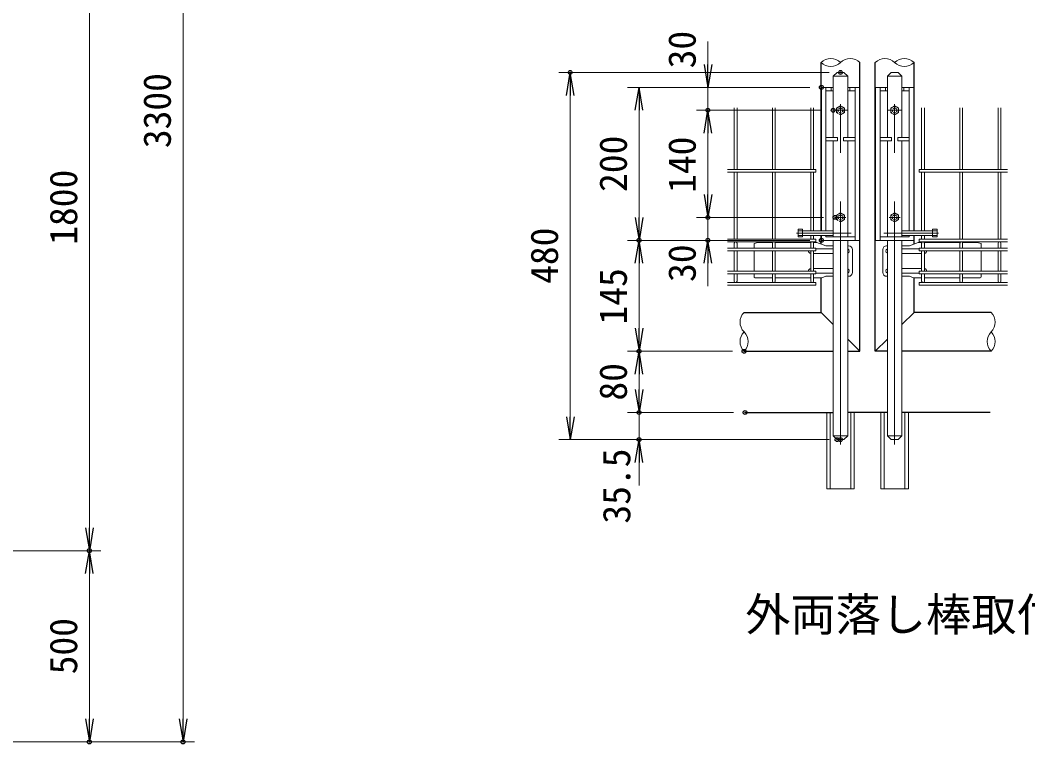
# Model space of a CAD drawing. Units: millimetres, scale not verified, with parts at other scales. Extents: x -6300 to 6300, y -4455 to 4455.
# Drawn here: x 1570 to 4205, y -2286 to -394 of the extents above; entities that cross this region are included whole.
import ezdxf
from ezdxf.enums import TextEntityAlignment as Align

# ---------------------------------------------------------------- set-up
doc = ezdxf.new("R2010")
doc.units = ezdxf.units.MM
doc.header["$LTSCALE"] = 20
doc.header["$PDMODE"] = 32
doc.header["$PDSIZE"] = 10
doc.linetypes.add('USER1', pattern=[50.8, 31.75, -6.35, 6.35, -6.35])
doc.linetypes.add('USER4', pattern=[0.375, 0.25, -0.125])
for name, color, linetype, lineweight in [('0-2_D-STR1', 1, 'Continuous', 25), ('0-3_D-STR3', 3, 'Continuous', 13), ('0-4_D-BMK', 2, 'USER1', 13), ('0-5_D-BGD', 7, 'Continuous', 25), ('0-6_D-STR-DIM', 7, 'Continuous', 13), ('0-8_Defpoints', 8, 'Continuous', 25), ('0-A_D-TTL-TXT', 7, 'Continuous', 25), ('0-B_D-STR2', 7, 'Continuous', 13)]:
    doc.layers.add(name, color=color, linetype=linetype, lineweight=lineweight)
doc.layers.add('0-7_0', color=7, linetype='Continuous')
doc.styles.add('ＭＳ ゴシック', font='')
doc.styles.get('ＭＳ ゴシック').set_extended_font_data('MS Gothic')

# ---------------------------------------------------------------- blocks, each defined once
blk = doc.blocks.new('_Open')
at = {"layer": '0-7_0'}
blk.add_line((-20, 3.333), (0, 0), dxfattribs=at)
blk.add_lwpolyline([(-20, -3.333), (0, 0), (-20, 0)], dxfattribs=at)

msp = doc.modelspace()

# ---------------------------------------------------------------- linework, layer by layer
at = {"layer": '0-2_D-STR1'}
for p, q in [((3664.41, -944.23), (3664.41, -504.16)), ((3907.61, -944.23), (3907.61, -504.16)), ((3664.41, -979.04), (3664.41, -956.23)), ((3907.61, -979.04), (3907.61, -956.23)), ((3664.41, -1157.63), (3664.41, -1066.86)), ((3907.61, -1157.63), (3907.61, -1066.86)), ((3463.01, -1157.63), (3664.41, -1157.63)), ((3664.41, -1157.63), (3696.21, -1189.43)), ((3907.61, -1157.63), (3875.81, -1189.43)), ((4109.02, -1157.63), (3907.61, -1157.63)), ((3734.21, -1227.43), (3766.01, -1259.23)), ((3837.81, -1227.43), (3806.01, -1259.23)), ((3463.01, -1259.23), (3696.21, -1259.23)), ((4109.02, -1259.23), (3875.81, -1259.23))]:
    msp.add_line(p, q, dxfattribs=at)
for points in [[(3734.21, -1259.23), (3766.01, -1259.23), (3766.01, -504.16)], [(3837.81, -1259.23), (3806.01, -1259.23), (3806.01, -504.16)]]:
    msp.add_lwpolyline(points, dxfattribs=at)
at = {"layer": '0-3_D-STR3'}
for p, q in [((3706.21, -530.23), (3696.21, -540.23)), ((3696.21, -540.23), (3696.21, -700.23)), ((3734.21, -540.23), (3696.21, -540.23)), ((3724.21, -530.23), (3706.21, -530.23)), ((3724.21, -530.23), (3734.21, -540.23)), ((3734.21, -540.23), (3734.21, -700.23)), ((3847.81, -530.23), (3837.81, -540.23)), ((3837.81, -540.23), (3837.81, -700.23)), ((3837.81, -540.23), (3875.81, -540.23)), ((3847.81, -530.23), (3865.81, -530.23)), ((3865.81, -530.23), (3875.81, -540.23)), ((3875.81, -540.23), (3875.81, -700.23)), ((3665.21, -944.23), (3665.21, -569.23)), ((3677.21, -569.23), (3665.21, -569.23)), ((3677.21, -569.23), (3677.21, -944.23)), ((3696.21, -569.23), (3677.21, -569.23)), ((3696.21, -578.23), (3677.21, -578.23)), ((3691.21, -569.23), (3691.21, -578.23)), ((3753.21, -569.23), (3734.21, -569.23)), ((3753.21, -578.23), (3734.21, -578.23)), ((3739.21, -569.23), (3739.21, -578.23)), ((3753.21, -569.23), (3753.21, -969.23)), ((3753.21, -569.23), (3765.21, -569.23)), ((3765.21, -969.23), (3765.21, -569.23)), ((3806.81, -969.23), (3806.81, -569.23)), ((3818.81, -569.23), (3806.81, -569.23)), ((3818.81, -569.23), (3837.81, -569.23)), ((3818.81, -569.23), (3818.81, -969.23)), ((3818.81, -578.23), (3837.81, -578.23)), ((3832.81, -569.23), (3832.81, -578.23)), ((3875.81, -569.23), (3894.81, -569.23)), ((3875.81, -578.23), (3894.81, -578.23)), ((3880.81, -569.23), (3880.81, -578.23)), ((3894.81, -569.23), (3894.81, -944.23)), ((3894.81, -569.23), (3906.81, -569.23)), ((3906.81, -944.23), (3906.81, -569.23)), ((3707.21, -700.23), (3677.21, -700.23)), ((3696.21, -709.23), (3696.21, -960.23)), ((3753.21, -709.23), (3723.21, -709.23)), ((3734.21, -709.23), (3734.21, -960.23)), ((3818.81, -709.23), (3848.81, -709.23)), ((3837.81, -709.23), (3837.81, -960.23)), ((3864.81, -700.23), (3894.81, -700.23)), ((3875.81, -709.23), (3875.81, -960.23)), ((3604.21, -960.23), (3604.21, -940.23)), ((3604.21, -940.23), (3616.21, -940.23)), ((3604.21, -944.23), (3696.21, -944.23)), ((3616.21, -960.23), (3616.21, -940.23)), ((3967.81, -944.23), (3875.81, -944.23)), ((3955.81, -960.23), (3955.81, -940.23)), ((3967.81, -940.23), (3955.81, -940.23)), ((3967.81, -960.23), (3967.81, -940.23)), ((3604.21, -956.23), (3696.21, -956.23)), ((3604.21, -960.23), (3616.21, -960.23)), ((3665.21, -969.23), (3665.21, -956.23)), ((3677.21, -969.23), (3665.21, -969.23)), ((3677.21, -956.23), (3677.21, -960.23)), ((3753.21, -960.23), (3677.21, -960.23)), ((3753.21, -969.23), (3677.21, -969.23)), ((3696.21, -969.23), (3696.21, -1480.23)), ((3734.21, -969.23), (3734.21, -1480.23)), ((3753.21, -960.23), (3753.21, -969.23)), ((3753.21, -969.23), (3765.21, -969.23)), ((3818.81, -969.23), (3806.81, -969.23)), ((3818.81, -960.23), (3818.81, -969.23)), ((3818.81, -960.23), (3894.81, -960.23)), ((3818.81, -969.23), (3894.81, -969.23)), ((3837.81, -969.23), (3837.81, -1480.23)), ((3967.81, -956.23), (3875.81, -956.23)), ((3875.81, -969.23), (3875.81, -1480.23)), ((3894.81, -956.23), (3894.81, -960.23)), ((3894.81, -969.23), (3906.81, -969.23)), ((3906.81, -969.23), (3906.81, -956.23)), ((3967.81, -960.23), (3955.81, -960.23)), ((3499.21, -975.23), (3489.21, -977.23)), ((3499.21, -975.23), (3489.21, -977.23)), ((3489.21, -977.23), (3489.21, -989.83)), ((3489.21, -997.03), (3489.21, -1049.43)), ((3499.21, -975.23), (3537.84, -975.17)), ((3499.21, -975.23), (3537.8, -975.23)), ((3544.13, -975.07), (3637.85, -975.13)), ((3544.22, -975.23), (3637.8, -975.23)), ((3644.22, -975.23), (3653.39, -975.23)), ((3651.01, -991.23), (3696.21, -991.23)), ((3653.39, -975.23), (3676.5, -983.23)), ((3676.5, -983.23), (3696.21, -983.23)), ((3734.21, -983.23), (3736.18, -983.23)), ((3746.18, -993.23), (3746.18, -1053.23)), ((3825.84, -993.23), (3825.84, -1053.23)), ((3837.81, -983.23), (3835.84, -983.23)), ((3895.52, -983.23), (3875.81, -983.23)), ((3921.01, -991.23), (3875.81, -991.23)), ((3918.64, -975.23), (3895.52, -983.23)), ((3927.8, -975.23), (3918.64, -975.23)), ((4027.89, -975.07), (3934.17, -975.13)), ((4027.8, -975.23), (3934.22, -975.23)), ((4072.81, -975.23), (4034.19, -975.17)), ((4072.81, -975.23), (4034.22, -975.23)), ((4072.81, -975.23), (4082.81, -977.23)), ((4072.81, -975.23), (4082.81, -977.23)), ((4082.81, -977.23), (4082.81, -989.83)), ((4082.81, -997.03), (4082.81, -1049.43)), ((3637.21, -1003.23), (3637.41, -1003.23)), ((3637.21, -1003.23), (3637.41, -1003.23)), ((3644.61, -1003.23), (3696.21, -1003.23)), ((3927.41, -1003.23), (3875.81, -1003.23)), ((3934.81, -1003.23), (3934.61, -1003.23)), ((3934.81, -1003.23), (3934.61, -1003.23)), ((3637.21, -1043.23), (3637.41, -1043.23)), ((3637.21, -1043.23), (3637.41, -1043.23)), ((3644.61, -1043.23), (3696.21, -1043.23)), ((3927.41, -1043.23), (3875.81, -1043.23)), ((3934.81, -1043.23), (3934.61, -1043.23)), ((3934.81, -1043.23), (3934.61, -1043.23)), ((3489.21, -1056.63), (3489.21, -1064.86)), ((3537.41, -1066.8), (3491.21, -1066.86)), ((3537.41, -1066.86), (3491.21, -1066.86)), ((3637.41, -1066.86), (3544.61, -1066.86)), ((3666, -1066.86), (3644.61, -1066.86)), ((3651.01, -1055.23), (3696.21, -1055.23)), ((3666, -1066.86), (3676.5, -1063.23)), ((3676.5, -1063.23), (3696.21, -1063.23)), ((3734.21, -1063.23), (3736.18, -1063.23)), ((3837.81, -1063.23), (3835.84, -1063.23)), ((3921.01, -1055.23), (3875.81, -1055.23)), ((3895.52, -1063.23), (3875.81, -1063.23)), ((3906.03, -1066.86), (3895.52, -1063.23)), ((3906.03, -1066.86), (3927.41, -1066.86)), ((3934.61, -1066.86), (4027.41, -1066.86)), ((4034.61, -1066.8), (4080.81, -1066.86)), ((4034.61, -1066.86), (4080.81, -1066.86)), ((4082.81, -1056.63), (4082.81, -1064.86)), ((3688.21, -1619.23), (3688.21, -1419.23)), ((3742.21, -1619.23), (3742.21, -1419.23)), ((3751.21, -1619.23), (3751.21, -1419.23)), ((3820.81, -1619.23), (3820.81, -1419.23)), ((3829.81, -1619.23), (3829.81, -1419.23)), ((3883.81, -1619.23), (3883.81, -1419.23)), ((3706.21, -1490.23), (3696.21, -1480.23)), ((3724.21, -1490.23), (3706.21, -1490.23)), ((3847.81, -1490.23), (3865.81, -1490.23)), ((3865.81, -1490.23), (3875.81, -1480.23))]:
    msp.add_line(p, q, dxfattribs=at)
at = {"layer": '0-3_D-STR3', "linetype": 'USER4'}
for points in [[(3715.21, -640.99), (3725.4, -635.11), (3725.4, -623.35), (3715.21, -617.47), (3705.03, -623.35), (3705.03, -635.11)], [(3856.81, -640.99), (3846.63, -635.11), (3846.63, -623.35), (3856.81, -617.47), (3867, -623.35), (3867, -635.11)], [(3715.21, -920.99), (3725.4, -915.11), (3725.4, -903.35), (3715.21, -897.47), (3705.03, -903.35), (3705.03, -915.11)], [(3856.81, -920.99), (3846.63, -915.11), (3846.63, -903.35), (3856.81, -897.47), (3867, -903.35), (3867, -915.11)]]:
    msp.add_lwpolyline(points, close=True, dxfattribs=at)
at = {"layer": '0-3_D-STR3'}
for points in [[(3707.21, -700.23), (3707.21, -709.23), (3677.21, -709.23)], [(3753.21, -700.23), (3723.21, -700.23), (3723.21, -709.23)], [(3818.81, -700.23), (3848.81, -700.23), (3848.81, -709.23)], [(3864.81, -700.23), (3864.81, -709.23), (3894.81, -709.23)], [(3751.21, -1619.23), (3679.21, -1619.23), (3679.21, -1419.23)], [(3820.81, -1619.23), (3892.81, -1619.23), (3892.81, -1419.23)], [(3724.21, -1490.23), (3734.21, -1480.23), (3696.21, -1480.23)], [(3847.81, -1490.23), (3837.81, -1480.23), (3875.81, -1480.23)]]:
    msp.add_lwpolyline(points, dxfattribs=at)
at = {"layer": '0-3_D-STR3', "linetype": 'USER4'}
for centre, radius in [((3715.21, -629.23), 10.2), ((3715.21, -629.23), 6), ((3856.81, -629.23), 10.2), ((3856.81, -629.23), 6), ((3715.21, -909.23), 10.2), ((3715.21, -909.23), 6), ((3856.81, -909.23), 10.2), ((3856.81, -909.23), 6)]:
    msp.add_circle(centre, radius, dxfattribs=at)
at = {"layer": '0-3_D-STR3'}
for centre, radius, start, end in [((3637.21, -997.23), 6, 178.08979, 270), ((3732.03, -997.23), 6, 291.29084, 68.70916), ((3736.18, -993.23), 10, 0, 90), ((3835.84, -993.23), 10, 90, 180), ((3839.99, -997.23), 6, 111.29084, 248.70916), ((3934.81, -997.23), 6, 270, 1.91021), ((3637.21, -1049.23), 6, 90, 181.91021), ((3732.03, -1049.23), 6, 291.29084, 68.70916), ((3736.18, -1053.23), 10, 270, 0), ((3835.84, -1053.23), 10, 180, 270), ((3839.99, -1049.23), 6, 111.29084, 248.70916), ((3934.81, -1049.23), 6, 358.08979, 90), ((3491.21, -1064.86), 2, 180, 270), ((3491.21, -1064.86), 2, 180, 270), ((4080.81, -1064.86), 2, 270, 0), ((4080.81, -1064.86), 2, 270, 0)]:
    msp.add_arc(centre, radius, start, end, dxfattribs=at)
at = {"layer": '0-4_D-BMK'}
for p, q in [((3715.21, -1502.58), (3715.21, -515.6)), ((3856.81, -1502.58), (3856.81, -515.6)), ((3734.25, -629.23), (3696.17, -629.23)), ((3837.77, -629.23), (3875.85, -629.23)), ((3729.49, -909.23), (3700.93, -909.23)), ((3842.53, -909.23), (3871.09, -909.23)), ((3600.37, -950.23), (3743.34, -950.23)), ((3971.65, -950.23), (3828.68, -950.23))]:
    msp.add_line(p, q, dxfattribs=at)
at = {"layer": '0-5_D-BGD'}
for p, q in [((3465.63, -1419.23), (3696.21, -1419.23)), ((3837.81, -1419.23), (3734.21, -1419.23)), ((4106.39, -1419.23), (3875.81, -1419.23))]:
    msp.add_line(p, q, dxfattribs=at)
at = {"layer": '0-6_D-STR-DIM'}
for p, q in [((1996.07, 959.48), (1996.07, -2220.52)), ((1751.17, -40.52), (1751.17, -1720.52)), ((3368.46, -509.23), (3368.46, -449.23)), ((3685.21, -530.23), (2978.46, -530.23)), ((3635.21, -569.23), (3158.46, -569.23)), ((3635.21, -569.23), (3338.46, -569.23)), ((3368.46, -569.23), (3368.46, -629.23)), ((3008.46, -1430.23), (3008.46, -590.23)), ((3188.46, -629.23), (3188.46, -909.23)), ((3666.17, -629.23), (3338.46, -629.23)), ((3666.17, -629.23), (3338.46, -629.23)), ((3368.46, -689.23), (3368.46, -749.23)), ((3368.46, -689.23), (3368.46, -849.23)), ((3368.46, -849.23), (3368.46, -789.23)), ((3670.93, -909.23), (3338.46, -909.23)), ((3670.93, -909.23), (3338.46, -909.23)), ((3368.46, -909.23), (3368.46, -969.23)), ((3635.21, -969.23), (3158.46, -969.23)), ((3635.21, -969.23), (3158.46, -969.23)), ((3635.21, -969.23), (3338.46, -969.23)), ((3188.46, -1029.23), (3188.46, -1199.23)), ((3368.46, -1029.23), (3368.46, -1089.23)), ((3433.01, -1259.23), (3158.46, -1259.23)), ((3433.01, -1259.23), (3158.46, -1259.23)), ((3188.46, -1259.23), (3188.46, -1419.23)), ((3188.46, -1359.23), (3188.46, -1299.23)), ((3188.46, -1359.23), (3188.46, -1299.23)), ((3188.46, -1319.23), (3188.46, -1379.23)), ((3435.63, -1419.23), (3158.46, -1419.23)), ((3435.63, -1419.23), (3158.46, -1419.23)), ((3188.46, -1419.23), (3188.46, -1490.23)), ((3685.21, -1490.23), (2978.46, -1490.23)), ((3676.21, -1490.23), (3158.46, -1490.23)), ((3188.46, -1550.23), (3188.46, -1610.23)), ((996.62, -1780.52), (1781.17, -1780.52)), ((996.62, -1780.52), (1781.17, -1780.52)), ((1751.17, -1840.52), (1751.17, -2220.52)), ((765.77, -2280.52), (2026.07, -2280.52)), ((765.77, -2280.52), (1781.17, -2280.52))]:
    msp.add_line(p, q, dxfattribs=at)
for centre, start, end in [((3689.81, -529.72), 45.18146, 134.81854), ((3740.61, -529.72), 45.18146, 134.81854), ((3831.41, -529.72), 45.18146, 134.81854), ((3882.21, -529.72), 45.18146, 134.81854), ((3689.81, -478.6), 225.18146, 314.81854), ((3882.21, -478.6), 225.18146, 314.81854), ((3488.57, -1183.03), 135.18146, 224.81854), ((4083.46, -1183.03), 315.18146, 44.81854), ((3488.57, -1233.83), 135.18146, 224.81854), ((3437.44, -1233.83), 315.18146, 44.81854), ((4134.58, -1233.83), 135.18146, 224.81854), ((4083.46, -1233.83), 315.18146, 44.81854)]:
    msp.add_arc(centre, 36.03, start, end, dxfattribs=at)
at = {"layer": '0-8_Defpoints'}
for p in [(3008.46, -530.23), (3715.21, -530.23), (3665.21, -569.23), (3368.46, -629.23), (3696.17, -629.23), (3368.46, -909.23), (3700.93, -909.23), (3188.46, -969.23), (3368.46, -969.23), (3665.21, -969.23), (3188.46, -1259.23), (3463.01, -1259.23), (3188.46, -1419.23), (3465.63, -1419.23), (3188.46, -1490.23), (3706.21, -1490.23), (3715.21, -1490.23), (1751.17, -1780.52), (1751.17, -2280.52), (1996.07, -2280.52)]:
    msp.add_point(p, dxfattribs=at)
at = {"layer": '0-B_D-STR2'}
for p, q in [((3437.41, -622.73), (3437.41, -783.63)), ((3444.61, -622.73), (3444.61, -783.63)), ((3537.41, -622.73), (3537.41, -783.63)), ((3544.61, -622.73), (3544.61, -783.63)), ((3637.41, -622.73), (3637.41, -783.63)), ((3644.61, -622.73), (3644.61, -783.63)), ((3927.41, -622.73), (3927.41, -783.63)), ((3934.61, -622.73), (3934.61, -783.63)), ((4027.41, -622.73), (4027.41, -783.63)), ((4034.61, -622.73), (4034.61, -783.63)), ((4127.41, -622.73), (4127.41, -783.63)), ((4134.61, -622.73), (4134.61, -783.63)), ((3419.91, -790.83), (3651.01, -790.83)), ((3437.41, -966.11), (3437.41, -790.83)), ((3444.61, -966.11), (3444.61, -790.83)), ((3537.41, -966.11), (3537.41, -790.83)), ((3544.61, -966.11), (3544.61, -790.83)), ((4152.11, -790.83), (3921.01, -790.83)), ((4027.41, -966.11), (4027.41, -790.83)), ((4034.61, -966.11), (4034.61, -790.83)), ((4127.41, -966.11), (4127.41, -790.83)), ((4134.61, -966.11), (4134.61, -790.83)), ((3419.91, -966.11), (3651.01, -966.11)), ((3419.91, -973.31), (3651.01, -973.31)), ((3637.41, -966.11), (3637.41, -956.23)), ((3644.61, -966.11), (3644.61, -956.23)), ((3651.01, -973.31), (3651.01, -966.11)), ((4152.11, -966.11), (3921.01, -966.11)), ((3921.01, -973.31), (3921.01, -966.11)), ((4152.11, -973.31), (3921.01, -973.31)), ((3927.41, -966.11), (3927.41, -956.23)), ((3934.61, -966.11), (3934.61, -956.23)), ((3419.91, -989.83), (3651.01, -989.83)), ((3419.91, -997.03), (3651.01, -997.03)), ((3437.41, -989.83), (3437.41, -976.37)), ((3437.41, -1049.43), (3437.41, -997.03)), ((3444.61, -989.83), (3444.61, -976.37)), ((3444.61, -1049.43), (3444.61, -997.03)), ((3537.41, -989.83), (3537.41, -976.37)), ((3537.41, -1049.43), (3537.41, -997.03)), ((3544.61, -989.83), (3544.61, -976.37)), ((3544.61, -1049.43), (3544.61, -997.03)), ((3637.41, -989.83), (3637.41, -976.37)), ((3637.41, -1049.43), (3637.41, -997.03)), ((3644.61, -989.83), (3644.61, -976.37)), ((3644.61, -1049.43), (3644.61, -997.03)), ((3651.01, -989.83), (3651.01, -997.03)), ((4152.11, -989.83), (3921.01, -989.83)), ((3921.01, -989.83), (3921.01, -997.03)), ((4152.11, -997.03), (3921.01, -997.03)), ((3927.41, -989.83), (3927.41, -976.37)), ((3927.41, -1049.43), (3927.41, -997.03)), ((3934.61, -989.83), (3934.61, -976.37)), ((3934.61, -1049.43), (3934.61, -997.03)), ((4027.41, -989.83), (4027.41, -976.37)), ((4027.41, -1049.43), (4027.41, -997.03)), ((4034.61, -989.83), (4034.61, -976.37)), ((4034.61, -1049.43), (4034.61, -997.03)), ((4127.41, -989.83), (4127.41, -976.37)), ((4127.41, -1049.43), (4127.41, -997.03)), ((4134.61, -989.83), (4134.61, -976.37)), ((4134.61, -1049.43), (4134.61, -997.03)), ((3419.91, -1049.43), (3651.01, -1049.43)), ((3651.01, -1049.43), (3651.01, -1056.63)), ((4152.11, -1049.43), (3921.01, -1049.43)), ((3921.01, -1049.43), (3921.01, -1056.63)), ((3419.91, -1056.63), (3651.01, -1056.63)), ((3419.91, -1079.23), (3651.01, -1079.23)), ((3437.41, -1075.63), (3437.41, -1056.63)), ((3441.01, -1079.23), (3651.01, -1079.23)), ((3444.61, -1075.63), (3444.61, -1056.63)), ((3537.41, -1075.63), (3537.41, -1056.63)), ((3544.61, -1075.63), (3544.61, -1056.63)), ((3637.41, -1075.63), (3637.41, -1056.63)), ((3644.61, -1075.63), (3644.61, -1056.63)), ((3651.01, -1079.23), (3651.01, -1086.43)), ((4152.11, -1056.63), (3921.01, -1056.63)), ((4152.11, -1079.23), (3921.01, -1079.23)), ((3921.01, -1079.23), (3921.01, -1086.43)), ((4131.01, -1079.23), (3921.01, -1079.23)), ((3927.41, -1075.63), (3927.41, -1056.63)), ((3934.61, -1075.63), (3934.61, -1056.63)), ((4027.41, -1075.63), (4027.41, -1056.63)), ((4034.61, -1075.63), (4034.61, -1056.63)), ((4127.41, -1075.63), (4127.41, -1056.63)), ((4134.61, -1075.63), (4134.61, -1056.63)), ((3419.91, -1086.43), (3651.01, -1086.43)), ((4152.11, -1086.43), (3921.01, -1086.43))]:
    msp.add_line(p, q, dxfattribs=at)
for points in [[(3419.91, -783.63), (3651.01, -783.63), (3651.01, -790.83)], [(4152.11, -783.63), (3921.01, -783.63), (3921.01, -790.83)], [(3637.41, -944.23), (3637.41, -894.63), (3637.41, -790.83)], [(3644.61, -944.23), (3644.61, -894.63), (3644.61, -790.83)], [(3927.41, -944.23), (3927.41, -894.63), (3927.41, -790.83)], [(3934.61, -944.23), (3934.61, -894.63), (3934.61, -790.83)]]:
    msp.add_lwpolyline(points, dxfattribs=at)
for centre, radius, start, end in [((3441.01, -976.96), 3.65, 9.32505, 170.67495), ((3541.01, -976.96), 3.65, 9.32505, 170.67495), ((3641.01, -976.96), 3.65, 9.32505, 170.67495), ((3931.01, -976.96), 3.65, 9.32505, 170.67495), ((4031.01, -976.96), 3.65, 9.32505, 170.67495), ((4131.01, -976.96), 3.65, 9.32505, 170.67495), ((3441.01, -1075.63), 3.6, 180, 0), ((3541.01, -1075.63), 3.6, 180, 0), ((3641.01, -1075.63), 3.6, 180, 0), ((3931.01, -1075.63), 3.6, 180, 0), ((4031.01, -1075.63), 3.6, 180, 0), ((4131.01, -1075.63), 3.6, 180, 0)]:
    msp.add_arc(centre, radius, start, end, dxfattribs=at)

# ---------------------------------------------------------------- block references
at = {"layer": '0-6_D-STR-DIM', "xscale": 3, "yscale": 3}
for p, rotation in [((3368.46, -569.23), 270), ((3008.46, -530.23), 90), ((3188.46, -569.23), 90), ((3368.46, -629.23), 90), ((3368.46, -629.23), 90), ((3368.46, -909.23), 270), ((3368.46, -909.23), 270), ((3188.46, -969.23), 270), ((3188.46, -969.23), 90), ((3368.46, -969.23), 90), ((3188.46, -1259.23), 270), ((3188.46, -1259.23), 90), ((3188.46, -1419.23), 270), ((3188.46, -1419.23), 270), ((3008.46, -1490.23), 270), ((3188.46, -1490.23), 90), ((1751.17, -1780.52), 270), ((1751.17, -1780.52), 90), ((1751.17, -2280.52), 270), ((1996.07, -2280.52), 270)]:
    msp.add_blockref('_Open', p, dxfattribs=dict(at, rotation=rotation))

# ---------------------------------------------------------------- texts
at = {"layer": '0-6_D-STR-DIM', "style": 'ＭＳ ゴシック'}
for s, p in [('30', (3358.34, -519.63)), ('3300', (1985.95, -728.21)), ('200', (3178.34, -842.73)), ('140', (3358.34, -845.2)), ('1800', (1741.05, -980.87)), ('480', (2998.34, -1082.98)), ('30', (3358.34, -1078)), ('145', (3178.34, -1189.23)), ('80', (3178.34, -1388.16)), ('35.5', (3187.22, -1709.76)), ('500', (1741.05, -2103.83))]:
    msp.add_text(s, height=72.14, rotation=90, dxfattribs=at).set_placement(p, align=Align.BOTTOM_LEFT)
at = {"layer": '0-A_D-TTL-TXT', "style": 'ＭＳ ゴシック'}
msp.add_text('外両落し棒取付詳細図', height=86.66, dxfattribs=at).set_placement((3465.97, -2016.68), align=Align.BOTTOM_LEFT)

doc.saveas('drawing.dxf')
